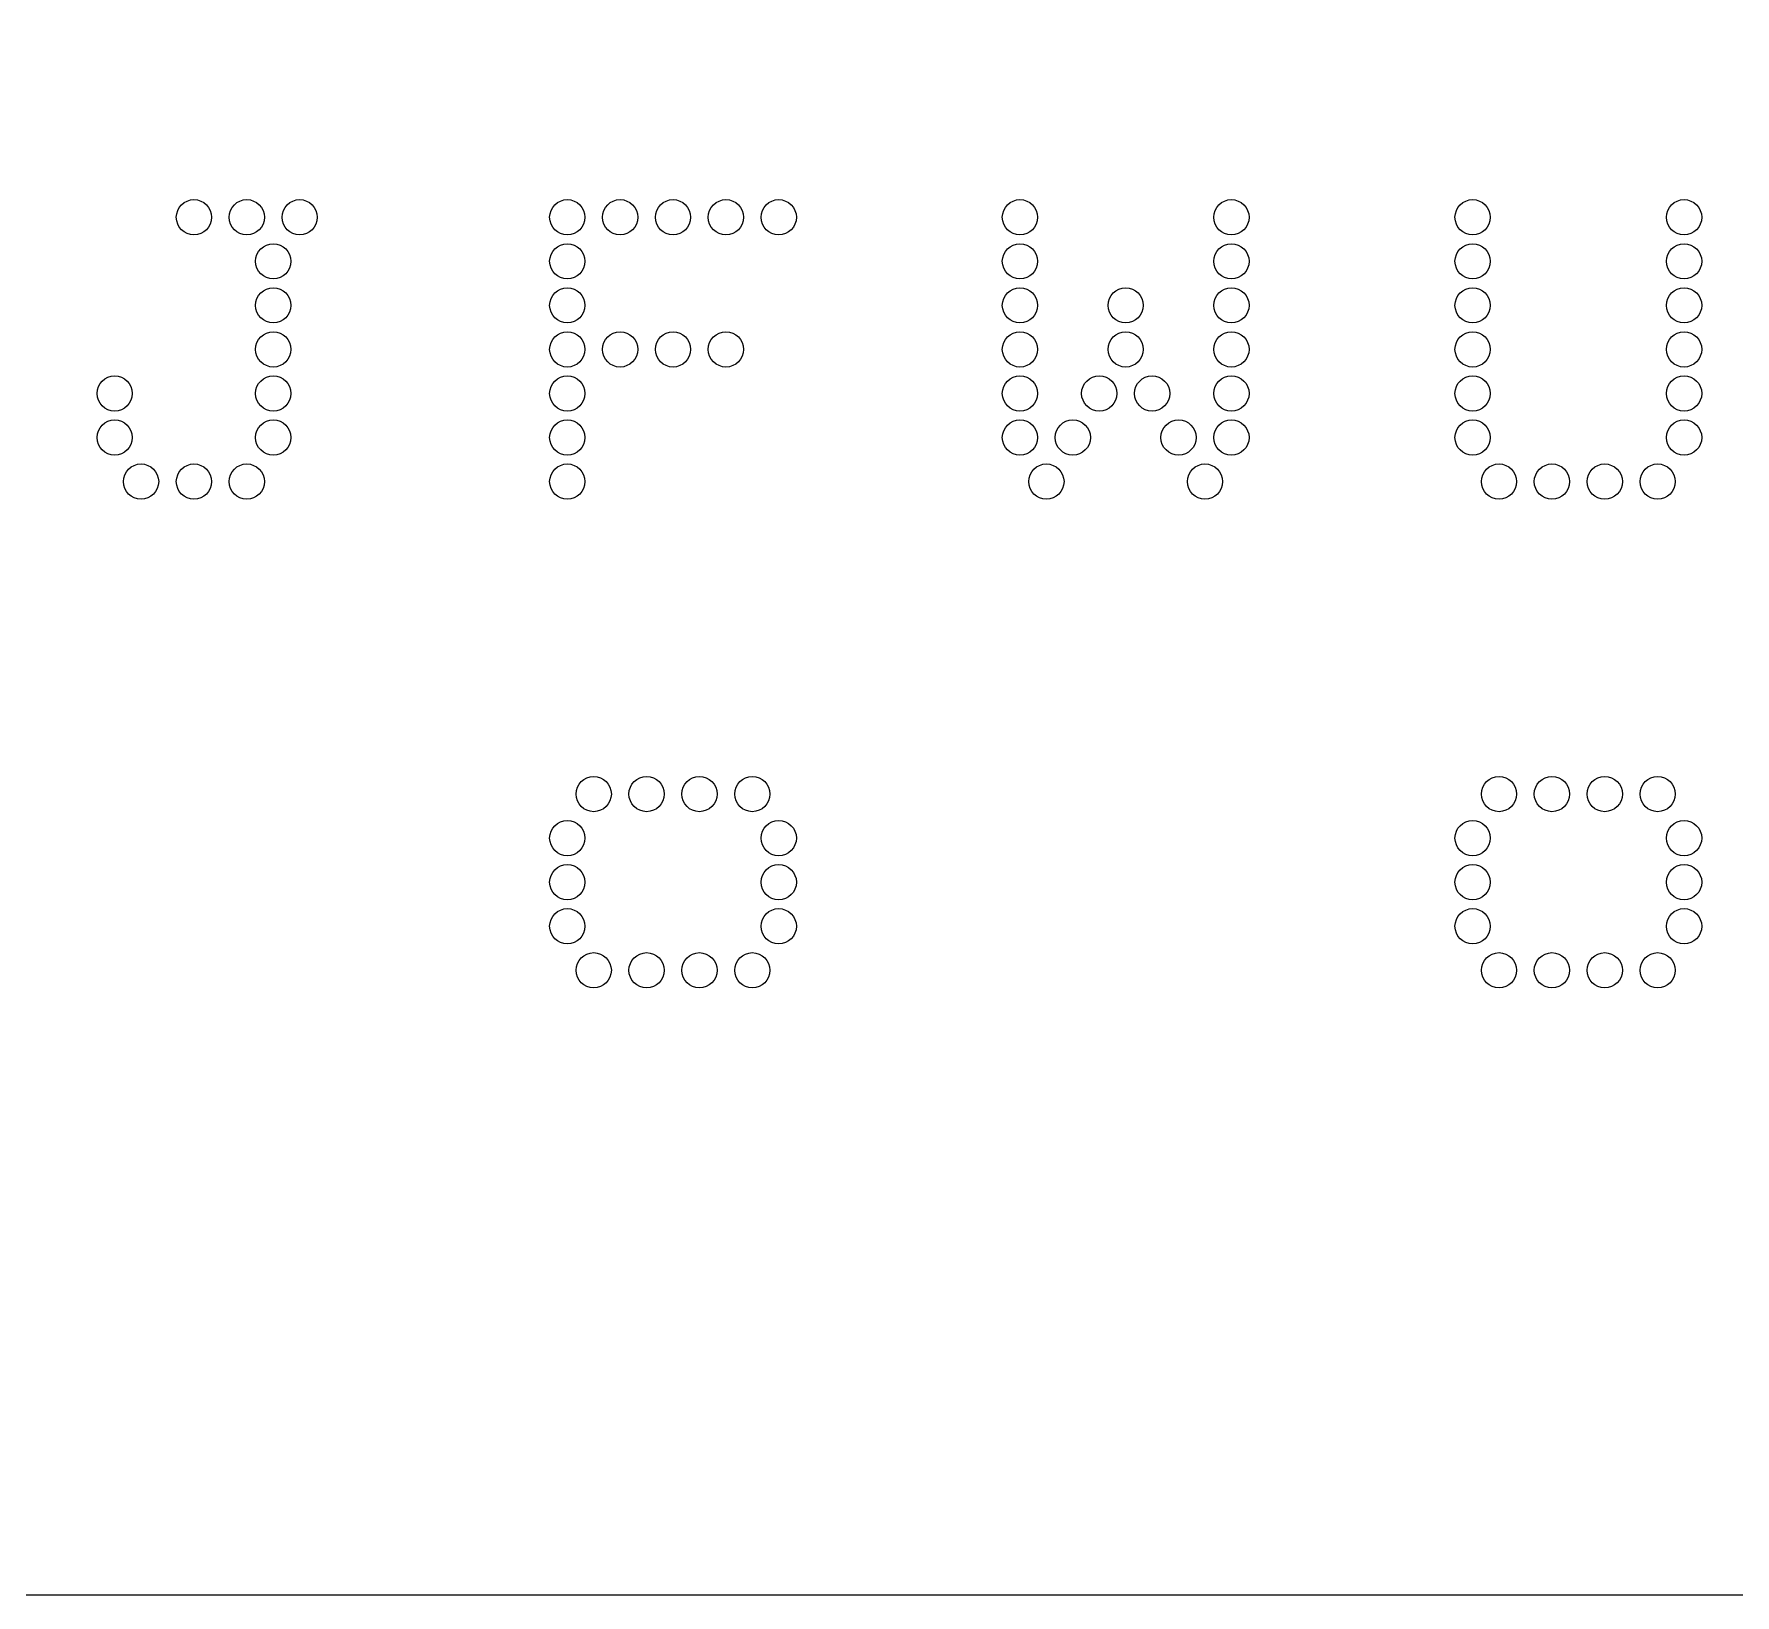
# Model space of a CAD drawing. Header units: millimetres. Extents: x -116 to 116, y -116 to 114.
# Drawn here: x -6.7 to 56, y -116.1 to -58.6 of the extents above; entities that cross this region are included whole.
import ezdxf

# ---------------------------------------------------------------- set-up
doc = ezdxf.new("R2010")
doc.units = ezdxf.units.MM
doc.header["$MEASUREMENT"] = 0
doc.layers.add('Laag 1', color=7, linetype='Continuous')

msp = doc.modelspace()

# ---------------------------------------------------------------- linework, layer by layer
at = {"layer": 'Laag 1', "color": 250, "lineweight": 20}
msp.add_lwpolyline([(-116.062, -116.062), (115.9378, -116.062), (115.9378, 113.938), (-116.062, 113.938), (-116.062, -116.062)], close=True, dxfattribs=at)
at = {"layer": 'Laag 1', "color": 250, "lineweight": 9}
for points in [[(-1.4128, -65.3116), (-1.4128, -65.6686), (-1.1207, -65.9607), (-0.7637, -65.9607), (-0.7637, -65.9607), (-0.4067, -65.9607), (-0.1146, -65.6686), (-0.1146, -65.3116), (-0.1146, -65.3116), (-0.1146, -64.9546), (-0.4067, -64.6625), (-0.7637, -64.6625), (-0.7637, -64.6625), (-1.1207, -64.6625), (-1.4128, -64.9546), (-1.4128, -65.3116)], [(0.5345, -65.3116), (0.5345, -65.6686), (0.8266, -65.9607), (1.1837, -65.9607), (1.1837, -65.9607), (1.5407, -65.9607), (1.8328, -65.6686), (1.8328, -65.3116), (1.8328, -65.3116), (1.8328, -64.9546), (1.5407, -64.6625), (1.1837, -64.6625), (1.1837, -64.6625), (0.8266, -64.6625), (0.5345, -64.9546), (0.5345, -65.3116)], [(2.4819, -65.3116), (2.4819, -65.6686), (2.774, -65.9607), (3.131, -65.9607), (3.131, -65.9607), (3.488, -65.9607), (3.7801, -65.6686), (3.7801, -65.3116), (3.7801, -65.3116), (3.7801, -64.9546), (3.488, -64.6625), (3.131, -64.6625), (3.131, -64.6625), (2.774, -64.6625), (2.4819, -64.9546), (2.4819, -65.3116)], [(12.3393, -65.3116), (12.3393, -65.6686), (12.6314, -65.9607), (12.9884, -65.9607), (12.9884, -65.9607), (13.3454, -65.9607), (13.6375, -65.6686), (13.6375, -65.3116), (13.6375, -65.3116), (13.6375, -64.9546), (13.3454, -64.6625), (12.9884, -64.6625), (12.9884, -64.6625), (12.6314, -64.6625), (12.3393, -64.9546), (12.3393, -65.3116)], [(14.2866, -65.3116), (14.2866, -65.6686), (14.5787, -65.9607), (14.9357, -65.9607), (14.9357, -65.9607), (15.2928, -65.9607), (15.5849, -65.6686), (15.5849, -65.3116), (15.5849, -65.3116), (15.5849, -64.9546), (15.2928, -64.6625), (14.9357, -64.6625), (14.9357, -64.6625), (14.5787, -64.6625), (14.2866, -64.9546), (14.2866, -65.3116)], [(16.234, -65.3116), (16.234, -65.6686), (16.5261, -65.9607), (16.8831, -65.9607), (16.8831, -65.9607), (17.2401, -65.9607), (17.5322, -65.6686), (17.5322, -65.3116), (17.5322, -65.3116), (17.5322, -64.9546), (17.2401, -64.6625), (16.8831, -64.6625), (16.8831, -64.6625), (16.5261, -64.6625), (16.234, -64.9546), (16.234, -65.3116)], [(18.1813, -65.3116), (18.1813, -65.6686), (18.4734, -65.9607), (18.8304, -65.9607), (18.8304, -65.9607), (19.1874, -65.9607), (19.4795, -65.6686), (19.4795, -65.3116), (19.4795, -65.3116), (19.4795, -64.9546), (19.1874, -64.6625), (18.8304, -64.6625), (18.8304, -64.6625), (18.4734, -64.6625), (18.1813, -64.9546), (18.1813, -65.3116)], [(20.1286, -65.3116), (20.1286, -65.6686), (20.4207, -65.9607), (20.7778, -65.9607), (20.7778, -65.9607), (21.1348, -65.9607), (21.4269, -65.6686), (21.4269, -65.3116), (21.4269, -65.3116), (21.4269, -64.9546), (21.1348, -64.6625), (20.7778, -64.6625), (20.7778, -64.6625), (20.4207, -64.6625), (20.1286, -64.9546), (20.1286, -65.3116)], [(29.0124, -65.3116), (29.0124, -65.6686), (29.3045, -65.9607), (29.6615, -65.9607), (29.6615, -65.9607), (30.0185, -65.9607), (30.3106, -65.6686), (30.3106, -65.3116), (30.3106, -65.3116), (30.3106, -64.9546), (30.0185, -64.6625), (29.6615, -64.6625), (29.6615, -64.6625), (29.3045, -64.6625), (29.0124, -64.9546), (29.0124, -65.3116)], [(36.8017, -65.3116), (36.8017, -65.6686), (37.0938, -65.9607), (37.4509, -65.9607), (37.4509, -65.9607), (37.8079, -65.9607), (38.1, -65.6686), (38.1, -65.3116), (38.1, -65.3116), (38.1, -64.9546), (37.8079, -64.6625), (37.4509, -64.6625), (37.4509, -64.6625), (37.0938, -64.6625), (36.8017, -64.9546), (36.8017, -65.3116)], [(45.6855, -65.3116), (45.6855, -65.6686), (45.9776, -65.9607), (46.3346, -65.9607), (46.3346, -65.9607), (46.6916, -65.9607), (46.9837, -65.6686), (46.9837, -65.3116), (46.9837, -65.3116), (46.9837, -64.9546), (46.6916, -64.6625), (46.3346, -64.6625), (46.3346, -64.6625), (45.9776, -64.6625), (45.6855, -64.9546), (45.6855, -65.3116)], [(53.4748, -65.3116), (53.4748, -65.6686), (53.7669, -65.9607), (54.124, -65.9607), (54.124, -65.9607), (54.481, -65.9607), (54.7731, -65.6686), (54.7731, -65.3116), (54.7731, -65.3116), (54.7731, -64.9546), (54.481, -64.6625), (54.124, -64.6625), (54.124, -64.6625), (53.7669, -64.6625), (53.4748, -64.9546), (53.4748, -65.3116)], [(1.5082, -66.9344), (1.5082, -67.2914), (1.8003, -67.5835), (2.1573, -67.5835), (2.1573, -67.5835), (2.5143, -67.5835), (2.8064, -67.2914), (2.8064, -66.9344), (2.8064, -66.9344), (2.8064, -66.5774), (2.5143, -66.2853), (2.1573, -66.2853), (2.1573, -66.2853), (1.8003, -66.2853), (1.5082, -66.5774), (1.5082, -66.9344)], [(12.3393, -66.9344), (12.3393, -67.2914), (12.6314, -67.5835), (12.9884, -67.5835), (12.9884, -67.5835), (13.3454, -67.5835), (13.6375, -67.2914), (13.6375, -66.9344), (13.6375, -66.9344), (13.6375, -66.5774), (13.3454, -66.2853), (12.9884, -66.2853), (12.9884, -66.2853), (12.6314, -66.2853), (12.3393, -66.5774), (12.3393, -66.9344)], [(29.0124, -66.9344), (29.0124, -67.2914), (29.3045, -67.5835), (29.6615, -67.5835), (29.6615, -67.5835), (30.0185, -67.5835), (30.3106, -67.2914), (30.3106, -66.9344), (30.3106, -66.9344), (30.3106, -66.5774), (30.0185, -66.2853), (29.6615, -66.2853), (29.6615, -66.2853), (29.3045, -66.2853), (29.0124, -66.5774), (29.0124, -66.9344)], [(36.8017, -66.9344), (36.8017, -67.2914), (37.0938, -67.5835), (37.4509, -67.5835), (37.4509, -67.5835), (37.8079, -67.5835), (38.1, -67.2914), (38.1, -66.9344), (38.1, -66.9344), (38.1, -66.5774), (37.8079, -66.2853), (37.4509, -66.2853), (37.4509, -66.2853), (37.0938, -66.2853), (36.8017, -66.5774), (36.8017, -66.9344)], [(45.6855, -66.9344), (45.6855, -67.2914), (45.9776, -67.5835), (46.3346, -67.5835), (46.3346, -67.5835), (46.6916, -67.5835), (46.9837, -67.2914), (46.9837, -66.9344), (46.9837, -66.9344), (46.9837, -66.5774), (46.6916, -66.2853), (46.3346, -66.2853), (46.3346, -66.2853), (45.9776, -66.2853), (45.6855, -66.5774), (45.6855, -66.9344)], [(53.4748, -66.9344), (53.4748, -67.2914), (53.7669, -67.5835), (54.124, -67.5835), (54.124, -67.5835), (54.481, -67.5835), (54.7731, -67.2914), (54.7731, -66.9344), (54.7731, -66.9344), (54.7731, -66.5774), (54.481, -66.2853), (54.124, -66.2853), (54.124, -66.2853), (53.7669, -66.2853), (53.4748, -66.5774), (53.4748, -66.9344)], [(1.5082, -68.5572), (1.5082, -68.9142), (1.8003, -69.2063), (2.1573, -69.2063), (2.1573, -69.2063), (2.5143, -69.2063), (2.8064, -68.9142), (2.8064, -68.5572), (2.8064, -68.5572), (2.8064, -68.2002), (2.5143, -67.9081), (2.1573, -67.9081), (2.1573, -67.9081), (1.8003, -67.9081), (1.5082, -68.2002), (1.5082, -68.5572)], [(12.3393, -68.5572), (12.3393, -68.9142), (12.6314, -69.2063), (12.9884, -69.2063), (12.9884, -69.2063), (13.3454, -69.2063), (13.6375, -68.9142), (13.6375, -68.5572), (13.6375, -68.5572), (13.6375, -68.2002), (13.3454, -67.9081), (12.9884, -67.9081), (12.9884, -67.9081), (12.6314, -67.9081), (12.3393, -68.2002), (12.3393, -68.5572)], [(29.0124, -68.5572), (29.0124, -68.9142), (29.3045, -69.2063), (29.6615, -69.2063), (29.6615, -69.2063), (30.0185, -69.2063), (30.3106, -68.9142), (30.3106, -68.5572), (30.3106, -68.5572), (30.3106, -68.2002), (30.0185, -67.9081), (29.6615, -67.9081), (29.6615, -67.9081), (29.3045, -67.9081), (29.0124, -68.2002), (29.0124, -68.5572)], [(32.9071, -68.5572), (32.9071, -68.9142), (33.1992, -69.2063), (33.5562, -69.2063), (33.5562, -69.2063), (33.9132, -69.2063), (34.2053, -68.9142), (34.2053, -68.5572), (34.2053, -68.5572), (34.2053, -68.2002), (33.9132, -67.9081), (33.5562, -67.9081), (33.5562, -67.9081), (33.1992, -67.9081), (32.9071, -68.2002), (32.9071, -68.5572)], [(36.8017, -68.5572), (36.8017, -68.9142), (37.0938, -69.2063), (37.4509, -69.2063), (37.4509, -69.2063), (37.8079, -69.2063), (38.1, -68.9142), (38.1, -68.5572), (38.1, -68.5572), (38.1, -68.2002), (37.8079, -67.9081), (37.4509, -67.9081), (37.4509, -67.9081), (37.0938, -67.9081), (36.8017, -68.2002), (36.8017, -68.5572)], [(45.6855, -68.5572), (45.6855, -68.9142), (45.9776, -69.2063), (46.3346, -69.2063), (46.3346, -69.2063), (46.6916, -69.2063), (46.9837, -68.9142), (46.9837, -68.5572), (46.9837, -68.5572), (46.9837, -68.2002), (46.6916, -67.9081), (46.3346, -67.9081), (46.3346, -67.9081), (45.9776, -67.9081), (45.6855, -68.2002), (45.6855, -68.5572)], [(53.4748, -68.5572), (53.4748, -68.9142), (53.7669, -69.2063), (54.124, -69.2063), (54.124, -69.2063), (54.481, -69.2063), (54.7731, -68.9142), (54.7731, -68.5572), (54.7731, -68.5572), (54.7731, -68.2002), (54.481, -67.9081), (54.124, -67.9081), (54.124, -67.9081), (53.7669, -67.9081), (53.4748, -68.2002), (53.4748, -68.5572)], [(1.5082, -70.1799), (1.5082, -70.537), (1.8003, -70.8291), (2.1573, -70.8291), (2.1573, -70.8291), (2.5143, -70.8291), (2.8064, -70.537), (2.8064, -70.1799), (2.8064, -70.1799), (2.8064, -69.8229), (2.5143, -69.5308), (2.1573, -69.5308), (2.1573, -69.5308), (1.8003, -69.5308), (1.5082, -69.8229), (1.5082, -70.1799)], [(12.3393, -70.1799), (12.3393, -70.537), (12.6314, -70.8291), (12.9884, -70.8291), (12.9884, -70.8291), (13.3454, -70.8291), (13.6375, -70.537), (13.6375, -70.1799), (13.6375, -70.1799), (13.6375, -69.8229), (13.3454, -69.5308), (12.9884, -69.5308), (12.9884, -69.5308), (12.6314, -69.5308), (12.3393, -69.8229), (12.3393, -70.1799)], [(14.2866, -70.1799), (14.2866, -70.537), (14.5787, -70.8291), (14.9357, -70.8291), (14.9357, -70.8291), (15.2928, -70.8291), (15.5849, -70.537), (15.5849, -70.1799), (15.5849, -70.1799), (15.5849, -69.8229), (15.2928, -69.5308), (14.9357, -69.5308), (14.9357, -69.5308), (14.5787, -69.5308), (14.2866, -69.8229), (14.2866, -70.1799)], [(16.234, -70.1799), (16.234, -70.537), (16.5261, -70.8291), (16.8831, -70.8291), (16.8831, -70.8291), (17.2401, -70.8291), (17.5322, -70.537), (17.5322, -70.1799), (17.5322, -70.1799), (17.5322, -69.8229), (17.2401, -69.5308), (16.8831, -69.5308), (16.8831, -69.5308), (16.5261, -69.5308), (16.234, -69.8229), (16.234, -70.1799)], [(18.1813, -70.1799), (18.1813, -70.537), (18.4734, -70.8291), (18.8304, -70.8291), (18.8304, -70.8291), (19.1874, -70.8291), (19.4795, -70.537), (19.4795, -70.1799), (19.4795, -70.1799), (19.4795, -69.8229), (19.1874, -69.5308), (18.8304, -69.5308), (18.8304, -69.5308), (18.4734, -69.5308), (18.1813, -69.8229), (18.1813, -70.1799)], [(29.0124, -70.1799), (29.0124, -70.537), (29.3045, -70.8291), (29.6615, -70.8291), (29.6615, -70.8291), (30.0185, -70.8291), (30.3106, -70.537), (30.3106, -70.1799), (30.3106, -70.1799), (30.3106, -69.8229), (30.0185, -69.5308), (29.6615, -69.5308), (29.6615, -69.5308), (29.3045, -69.5308), (29.0124, -69.8229), (29.0124, -70.1799)], [(32.9071, -70.1799), (32.9071, -70.537), (33.1992, -70.8291), (33.5562, -70.8291), (33.5562, -70.8291), (33.9132, -70.8291), (34.2053, -70.537), (34.2053, -70.1799), (34.2053, -70.1799), (34.2053, -69.8229), (33.9132, -69.5308), (33.5562, -69.5308), (33.5562, -69.5308), (33.1992, -69.5308), (32.9071, -69.8229), (32.9071, -70.1799)], [(36.8017, -70.1799), (36.8017, -70.537), (37.0938, -70.8291), (37.4509, -70.8291), (37.4509, -70.8291), (37.8079, -70.8291), (38.1, -70.537), (38.1, -70.1799), (38.1, -70.1799), (38.1, -69.8229), (37.8079, -69.5308), (37.4509, -69.5308), (37.4509, -69.5308), (37.0938, -69.5308), (36.8017, -69.8229), (36.8017, -70.1799)], [(45.6855, -70.1799), (45.6855, -70.537), (45.9776, -70.8291), (46.3346, -70.8291), (46.3346, -70.8291), (46.6916, -70.8291), (46.9837, -70.537), (46.9837, -70.1799), (46.9837, -70.1799), (46.9837, -69.8229), (46.6916, -69.5308), (46.3346, -69.5308), (46.3346, -69.5308), (45.9776, -69.5308), (45.6855, -69.8229), (45.6855, -70.1799)], [(53.4748, -70.1799), (53.4748, -70.537), (53.7669, -70.8291), (54.124, -70.8291), (54.124, -70.8291), (54.481, -70.8291), (54.7731, -70.537), (54.7731, -70.1799), (54.7731, -70.1799), (54.7731, -69.8229), (54.481, -69.5308), (54.124, -69.5308), (54.124, -69.5308), (53.7669, -69.5308), (53.4748, -69.8229), (53.4748, -70.1799)], [(-4.3338, -71.8027), (-4.3338, -72.1597), (-4.0417, -72.4518), (-3.6847, -72.4518), (-3.6847, -72.4518), (-3.3277, -72.4518), (-3.0356, -72.1597), (-3.0356, -71.8027), (-3.0356, -71.8027), (-3.0356, -71.4457), (-3.3277, -71.1536), (-3.6847, -71.1536), (-3.6847, -71.1536), (-4.0417, -71.1536), (-4.3338, -71.4457), (-4.3338, -71.8027)], [(1.5082, -71.8027), (1.5082, -72.1597), (1.8003, -72.4518), (2.1573, -72.4518), (2.1573, -72.4518), (2.5143, -72.4518), (2.8064, -72.1597), (2.8064, -71.8027), (2.8064, -71.8027), (2.8064, -71.4457), (2.5143, -71.1536), (2.1573, -71.1536), (2.1573, -71.1536), (1.8003, -71.1536), (1.5082, -71.4457), (1.5082, -71.8027)], [(12.3393, -71.8027), (12.3393, -72.1597), (12.6314, -72.4518), (12.9884, -72.4518), (12.9884, -72.4518), (13.3454, -72.4518), (13.6375, -72.1597), (13.6375, -71.8027), (13.6375, -71.8027), (13.6375, -71.4457), (13.3454, -71.1536), (12.9884, -71.1536), (12.9884, -71.1536), (12.6314, -71.1536), (12.3393, -71.4457), (12.3393, -71.8027)], [(29.0124, -71.8027), (29.0124, -72.1597), (29.3045, -72.4518), (29.6615, -72.4518), (29.6615, -72.4518), (30.0185, -72.4518), (30.3106, -72.1597), (30.3106, -71.8027), (30.3106, -71.8027), (30.3106, -71.4457), (30.0185, -71.1536), (29.6615, -71.1536), (29.6615, -71.1536), (29.3045, -71.1536), (29.0124, -71.4457), (29.0124, -71.8027)], [(31.9334, -71.8027), (31.9334, -72.1597), (32.2255, -72.4518), (32.5825, -72.4518), (32.5825, -72.4518), (32.9395, -72.4518), (33.2316, -72.1597), (33.2316, -71.8027), (33.2316, -71.8027), (33.2316, -71.4457), (32.9395, -71.1536), (32.5825, -71.1536), (32.5825, -71.1536), (32.2255, -71.1536), (31.9334, -71.4457), (31.9334, -71.8027)], [(33.8807, -71.8027), (33.8807, -72.1597), (34.1728, -72.4518), (34.5299, -72.4518), (34.5299, -72.4518), (34.8869, -72.4518), (35.179, -72.1597), (35.179, -71.8027), (35.179, -71.8027), (35.179, -71.4457), (34.8869, -71.1536), (34.5299, -71.1536), (34.5299, -71.1536), (34.1728, -71.1536), (33.8807, -71.4457), (33.8807, -71.8027)], [(36.8017, -71.8027), (36.8017, -72.1597), (37.0938, -72.4518), (37.4509, -72.4518), (37.4509, -72.4518), (37.8079, -72.4518), (38.1, -72.1597), (38.1, -71.8027), (38.1, -71.8027), (38.1, -71.4457), (37.8079, -71.1536), (37.4509, -71.1536), (37.4509, -71.1536), (37.0938, -71.1536), (36.8017, -71.4457), (36.8017, -71.8027)], [(45.6855, -71.8027), (45.6855, -72.1597), (45.9776, -72.4518), (46.3346, -72.4518), (46.3346, -72.4518), (46.6916, -72.4518), (46.9837, -72.1597), (46.9837, -71.8027), (46.9837, -71.8027), (46.9837, -71.4457), (46.6916, -71.1536), (46.3346, -71.1536), (46.3346, -71.1536), (45.9776, -71.1536), (45.6855, -71.4457), (45.6855, -71.8027)], [(53.4748, -71.8027), (53.4748, -72.1597), (53.7669, -72.4518), (54.124, -72.4518), (54.124, -72.4518), (54.481, -72.4518), (54.7731, -72.1597), (54.7731, -71.8027), (54.7731, -71.8027), (54.7731, -71.4457), (54.481, -71.1536), (54.124, -71.1536), (54.124, -71.1536), (53.7669, -71.1536), (53.4748, -71.4457), (53.4748, -71.8027)], [(-4.3338, -73.4255), (-4.3338, -73.7825), (-4.0417, -74.0746), (-3.6847, -74.0746), (-3.6847, -74.0746), (-3.3277, -74.0746), (-3.0356, -73.7825), (-3.0356, -73.4255), (-3.0356, -73.4255), (-3.0356, -73.0685), (-3.3277, -72.7764), (-3.6847, -72.7764), (-3.6847, -72.7764), (-4.0417, -72.7764), (-4.3338, -73.0685), (-4.3338, -73.4255)], [(1.5082, -73.4255), (1.5082, -73.7825), (1.8003, -74.0746), (2.1573, -74.0746), (2.1573, -74.0746), (2.5143, -74.0746), (2.8064, -73.7825), (2.8064, -73.4255), (2.8064, -73.4255), (2.8064, -73.0685), (2.5143, -72.7764), (2.1573, -72.7764), (2.1573, -72.7764), (1.8003, -72.7764), (1.5082, -73.0685), (1.5082, -73.4255)], [(12.3393, -73.4255), (12.3393, -73.7825), (12.6314, -74.0746), (12.9884, -74.0746), (12.9884, -74.0746), (13.3454, -74.0746), (13.6375, -73.7825), (13.6375, -73.4255), (13.6375, -73.4255), (13.6375, -73.0685), (13.3454, -72.7764), (12.9884, -72.7764), (12.9884, -72.7764), (12.6314, -72.7764), (12.3393, -73.0685), (12.3393, -73.4255)], [(29.0124, -73.4255), (29.0124, -73.7825), (29.3045, -74.0746), (29.6615, -74.0746), (29.6615, -74.0746), (30.0185, -74.0746), (30.3106, -73.7825), (30.3106, -73.4255), (30.3106, -73.4255), (30.3106, -73.0685), (30.0185, -72.7764), (29.6615, -72.7764), (29.6615, -72.7764), (29.3045, -72.7764), (29.0124, -73.0685), (29.0124, -73.4255)], [(30.9597, -73.4255), (30.9597, -73.7825), (31.2518, -74.0746), (31.6088, -74.0746), (31.6088, -74.0746), (31.9659, -74.0746), (32.258, -73.7825), (32.258, -73.4255), (32.258, -73.4255), (32.258, -73.0685), (31.9659, -72.7764), (31.6088, -72.7764), (31.6088, -72.7764), (31.2518, -72.7764), (30.9597, -73.0685), (30.9597, -73.4255)], [(34.8544, -73.4255), (34.8544, -73.7825), (35.1465, -74.0746), (35.5035, -74.0746), (35.5035, -74.0746), (35.8605, -74.0746), (36.1526, -73.7825), (36.1526, -73.4255), (36.1526, -73.4255), (36.1526, -73.0685), (35.8605, -72.7764), (35.5035, -72.7764), (35.5035, -72.7764), (35.1465, -72.7764), (34.8544, -73.0685), (34.8544, -73.4255)], [(36.8017, -73.4255), (36.8017, -73.7825), (37.0938, -74.0746), (37.4509, -74.0746), (37.4509, -74.0746), (37.8079, -74.0746), (38.1, -73.7825), (38.1, -73.4255), (38.1, -73.4255), (38.1, -73.0685), (37.8079, -72.7764), (37.4509, -72.7764), (37.4509, -72.7764), (37.0938, -72.7764), (36.8017, -73.0685), (36.8017, -73.4255)], [(45.6855, -73.4255), (45.6855, -73.7825), (45.9776, -74.0746), (46.3346, -74.0746), (46.3346, -74.0746), (46.6916, -74.0746), (46.9837, -73.7825), (46.9837, -73.4255), (46.9837, -73.4255), (46.9837, -73.0685), (46.6916, -72.7764), (46.3346, -72.7764), (46.3346, -72.7764), (45.9776, -72.7764), (45.6855, -73.0685), (45.6855, -73.4255)], [(53.4748, -73.4255), (53.4748, -73.7825), (53.7669, -74.0746), (54.124, -74.0746), (54.124, -74.0746), (54.481, -74.0746), (54.7731, -73.7825), (54.7731, -73.4255), (54.7731, -73.4255), (54.7731, -73.0685), (54.481, -72.7764), (54.124, -72.7764), (54.124, -72.7764), (53.7669, -72.7764), (53.4748, -73.0685), (53.4748, -73.4255)], [(-3.3601, -75.0483), (-3.3601, -75.4053), (-3.068, -75.6974), (-2.711, -75.6974), (-2.711, -75.6974), (-2.354, -75.6974), (-2.0619, -75.4053), (-2.0619, -75.0483), (-2.0619, -75.0483), (-2.0619, -74.6913), (-2.354, -74.3992), (-2.711, -74.3992), (-2.711, -74.3992), (-3.068, -74.3992), (-3.3601, -74.6913), (-3.3601, -75.0483)], [(-1.4128, -75.0483), (-1.4128, -75.4053), (-1.1207, -75.6974), (-0.7637, -75.6974), (-0.7637, -75.6974), (-0.4067, -75.6974), (-0.1146, -75.4053), (-0.1146, -75.0483), (-0.1146, -75.0483), (-0.1146, -74.6913), (-0.4067, -74.3992), (-0.7637, -74.3992), (-0.7637, -74.3992), (-1.1207, -74.3992), (-1.4128, -74.6913), (-1.4128, -75.0483)], [(0.5345, -75.0483), (0.5345, -75.4053), (0.8266, -75.6974), (1.1837, -75.6974), (1.1837, -75.6974), (1.5407, -75.6974), (1.8328, -75.4053), (1.8328, -75.0483), (1.8328, -75.0483), (1.8328, -74.6913), (1.5407, -74.3992), (1.1837, -74.3992), (1.1837, -74.3992), (0.8266, -74.3992), (0.5345, -74.6913), (0.5345, -75.0483)], [(12.3393, -75.0483), (12.3393, -75.4053), (12.6314, -75.6974), (12.9884, -75.6974), (12.9884, -75.6974), (13.3454, -75.6974), (13.6375, -75.4053), (13.6375, -75.0483), (13.6375, -75.0483), (13.6375, -74.6913), (13.3454, -74.3992), (12.9884, -74.3992), (12.9884, -74.3992), (12.6314, -74.3992), (12.3393, -74.6913), (12.3393, -75.0483)], [(29.9861, -75.0483), (29.9861, -75.4053), (30.2782, -75.6974), (30.6352, -75.6974), (30.6352, -75.6974), (30.9922, -75.6974), (31.2843, -75.4053), (31.2843, -75.0483), (31.2843, -75.0483), (31.2843, -74.6913), (30.9922, -74.3992), (30.6352, -74.3992), (30.6352, -74.3992), (30.2782, -74.3992), (29.9861, -74.6913), (29.9861, -75.0483)], [(35.8281, -75.0483), (35.8281, -75.4053), (36.1202, -75.6974), (36.4772, -75.6974), (36.4772, -75.6974), (36.8342, -75.6974), (37.1263, -75.4053), (37.1263, -75.0483), (37.1263, -75.0483), (37.1263, -74.6913), (36.8342, -74.3992), (36.4772, -74.3992), (36.4772, -74.3992), (36.1202, -74.3992), (35.8281, -74.6913), (35.8281, -75.0483)], [(46.6592, -75.0483), (46.6592, -75.4053), (46.9513, -75.6974), (47.3083, -75.6974), (47.3083, -75.6974), (47.6653, -75.6974), (47.9574, -75.4053), (47.9574, -75.0483), (47.9574, -75.0483), (47.9574, -74.6913), (47.6653, -74.3992), (47.3083, -74.3992), (47.3083, -74.3992), (46.9513, -74.3992), (46.6592, -74.6913), (46.6592, -75.0483)], [(48.6065, -75.0483), (48.6065, -75.4053), (48.8986, -75.6974), (49.2556, -75.6974), (49.2556, -75.6974), (49.6126, -75.6974), (49.9047, -75.4053), (49.9047, -75.0483), (49.9047, -75.0483), (49.9047, -74.6913), (49.6126, -74.3992), (49.2556, -74.3992), (49.2556, -74.3992), (48.8986, -74.3992), (48.6065, -74.6913), (48.6065, -75.0483)], [(50.5538, -75.0483), (50.5538, -75.4053), (50.8459, -75.6974), (51.203, -75.6974), (51.203, -75.6974), (51.56, -75.6974), (51.8521, -75.4053), (51.8521, -75.0483), (51.8521, -75.0483), (51.8521, -74.6913), (51.56, -74.3992), (51.203, -74.3992), (51.203, -74.3992), (50.8459, -74.3992), (50.5538, -74.6913), (50.5538, -75.0483)], [(52.5012, -75.0483), (52.5012, -75.4053), (52.7933, -75.6974), (53.1503, -75.6974), (53.1503, -75.6974), (53.5073, -75.6974), (53.7994, -75.4053), (53.7994, -75.0483), (53.7994, -75.0483), (53.7994, -74.6913), (53.5073, -74.3992), (53.1503, -74.3992), (53.1503, -74.3992), (52.7933, -74.3992), (52.5012, -74.6913), (52.5012, -75.0483)], [(13.313, -86.5595), (13.313, -86.9165), (13.6051, -87.2086), (13.9621, -87.2086), (13.9621, -87.2086), (14.3191, -87.2086), (14.6112, -86.9165), (14.6112, -86.5595), (14.6112, -86.5595), (14.6112, -86.2025), (14.3191, -85.9104), (13.9621, -85.9104), (13.9621, -85.9104), (13.6051, -85.9104), (13.313, -86.2025), (13.313, -86.5595)], [(15.2603, -86.5595), (15.2603, -86.9165), (15.5524, -87.2086), (15.9094, -87.2086), (15.9094, -87.2086), (16.2664, -87.2086), (16.5585, -86.9165), (16.5585, -86.5595), (16.5585, -86.5595), (16.5585, -86.2025), (16.2664, -85.9104), (15.9094, -85.9104), (15.9094, -85.9104), (15.5524, -85.9104), (15.2603, -86.2025), (15.2603, -86.5595)], [(17.2076, -86.5595), (17.2076, -86.9165), (17.4997, -87.2086), (17.8568, -87.2086), (17.8568, -87.2086), (18.2138, -87.2086), (18.5059, -86.9165), (18.5059, -86.5595), (18.5059, -86.5595), (18.5059, -86.2025), (18.2138, -85.9104), (17.8568, -85.9104), (17.8568, -85.9104), (17.4997, -85.9104), (17.2076, -86.2025), (17.2076, -86.5595)], [(19.155, -86.5595), (19.155, -86.9165), (19.4471, -87.2086), (19.8041, -87.2086), (19.8041, -87.2086), (20.1611, -87.2086), (20.4532, -86.9165), (20.4532, -86.5595), (20.4532, -86.5595), (20.4532, -86.2025), (20.1611, -85.9104), (19.8041, -85.9104), (19.8041, -85.9104), (19.4471, -85.9104), (19.155, -86.2025), (19.155, -86.5595)], [(46.6592, -86.5595), (46.6592, -86.9165), (46.9513, -87.2086), (47.3083, -87.2086), (47.3083, -87.2086), (47.6653, -87.2086), (47.9574, -86.9165), (47.9574, -86.5595), (47.9574, -86.5595), (47.9574, -86.2025), (47.6653, -85.9104), (47.3083, -85.9104), (47.3083, -85.9104), (46.9513, -85.9104), (46.6592, -86.2025), (46.6592, -86.5595)], [(48.6065, -86.5595), (48.6065, -86.9165), (48.8986, -87.2086), (49.2556, -87.2086), (49.2556, -87.2086), (49.6126, -87.2086), (49.9047, -86.9165), (49.9047, -86.5595), (49.9047, -86.5595), (49.9047, -86.2025), (49.6126, -85.9104), (49.2556, -85.9104), (49.2556, -85.9104), (48.8986, -85.9104), (48.6065, -86.2025), (48.6065, -86.5595)], [(50.5538, -86.5595), (50.5538, -86.9165), (50.8459, -87.2086), (51.203, -87.2086), (51.203, -87.2086), (51.56, -87.2086), (51.8521, -86.9165), (51.8521, -86.5595), (51.8521, -86.5595), (51.8521, -86.2025), (51.56, -85.9104), (51.203, -85.9104), (51.203, -85.9104), (50.8459, -85.9104), (50.5538, -86.2025), (50.5538, -86.5595)], [(52.5012, -86.5595), (52.5012, -86.9165), (52.7933, -87.2086), (53.1503, -87.2086), (53.1503, -87.2086), (53.5073, -87.2086), (53.7994, -86.9165), (53.7994, -86.5595), (53.7994, -86.5595), (53.7994, -86.2025), (53.5073, -85.9104), (53.1503, -85.9104), (53.1503, -85.9104), (52.7933, -85.9104), (52.5012, -86.2025), (52.5012, -86.5595)], [(12.3393, -88.1822), (12.3393, -88.5393), (12.6314, -88.8314), (12.9884, -88.8314), (12.9884, -88.8314), (13.3454, -88.8314), (13.6375, -88.5393), (13.6375, -88.1822), (13.6375, -88.1822), (13.6375, -87.8252), (13.3454, -87.5331), (12.9884, -87.5331), (12.9884, -87.5331), (12.6314, -87.5331), (12.3393, -87.8252), (12.3393, -88.1822)], [(20.1286, -88.1822), (20.1286, -88.5393), (20.4207, -88.8314), (20.7778, -88.8314), (20.7778, -88.8314), (21.1348, -88.8314), (21.4269, -88.5393), (21.4269, -88.1822), (21.4269, -88.1822), (21.4269, -87.8252), (21.1348, -87.5331), (20.7778, -87.5331), (20.7778, -87.5331), (20.4207, -87.5331), (20.1286, -87.8252), (20.1286, -88.1822)], [(45.6855, -88.1822), (45.6855, -88.5393), (45.9776, -88.8314), (46.3346, -88.8314), (46.3346, -88.8314), (46.6916, -88.8314), (46.9837, -88.5393), (46.9837, -88.1822), (46.9837, -88.1822), (46.9837, -87.8252), (46.6916, -87.5331), (46.3346, -87.5331), (46.3346, -87.5331), (45.9776, -87.5331), (45.6855, -87.8252), (45.6855, -88.1822)], [(53.4748, -88.1822), (53.4748, -88.5393), (53.7669, -88.8314), (54.124, -88.8314), (54.124, -88.8314), (54.481, -88.8314), (54.7731, -88.5393), (54.7731, -88.1822), (54.7731, -88.1822), (54.7731, -87.8252), (54.481, -87.5331), (54.124, -87.5331), (54.124, -87.5331), (53.7669, -87.5331), (53.4748, -87.8252), (53.4748, -88.1822)], [(12.3393, -89.805), (12.3393, -90.162), (12.6314, -90.4541), (12.9884, -90.4541), (12.9884, -90.4541), (13.3454, -90.4541), (13.6375, -90.162), (13.6375, -89.805), (13.6375, -89.805), (13.6375, -89.448), (13.3454, -89.1559), (12.9884, -89.1559), (12.9884, -89.1559), (12.6314, -89.1559), (12.3393, -89.448), (12.3393, -89.805)], [(20.1286, -89.805), (20.1286, -90.162), (20.4207, -90.4541), (20.7778, -90.4541), (20.7778, -90.4541), (21.1348, -90.4541), (21.4269, -90.162), (21.4269, -89.805), (21.4269, -89.805), (21.4269, -89.448), (21.1348, -89.1559), (20.7778, -89.1559), (20.7778, -89.1559), (20.4207, -89.1559), (20.1286, -89.448), (20.1286, -89.805)], [(45.6855, -89.805), (45.6855, -90.162), (45.9776, -90.4541), (46.3346, -90.4541), (46.3346, -90.4541), (46.6916, -90.4541), (46.9837, -90.162), (46.9837, -89.805), (46.9837, -89.805), (46.9837, -89.448), (46.6916, -89.1559), (46.3346, -89.1559), (46.3346, -89.1559), (45.9776, -89.1559), (45.6855, -89.448), (45.6855, -89.805)], [(53.4748, -89.805), (53.4748, -90.162), (53.7669, -90.4541), (54.124, -90.4541), (54.124, -90.4541), (54.481, -90.4541), (54.7731, -90.162), (54.7731, -89.805), (54.7731, -89.805), (54.7731, -89.448), (54.481, -89.1559), (54.124, -89.1559), (54.124, -89.1559), (53.7669, -89.1559), (53.4748, -89.448), (53.4748, -89.805)], [(12.3393, -91.4278), (12.3393, -91.7848), (12.6314, -92.0769), (12.9884, -92.0769), (12.9884, -92.0769), (13.3454, -92.0769), (13.6375, -91.7848), (13.6375, -91.4278), (13.6375, -91.4278), (13.6375, -91.0708), (13.3454, -90.7787), (12.9884, -90.7787), (12.9884, -90.7787), (12.6314, -90.7787), (12.3393, -91.0708), (12.3393, -91.4278)], [(20.1286, -91.4278), (20.1286, -91.7848), (20.4207, -92.0769), (20.7778, -92.0769), (20.7778, -92.0769), (21.1348, -92.0769), (21.4269, -91.7848), (21.4269, -91.4278), (21.4269, -91.4278), (21.4269, -91.0708), (21.1348, -90.7787), (20.7778, -90.7787), (20.7778, -90.7787), (20.4207, -90.7787), (20.1286, -91.0708), (20.1286, -91.4278)], [(45.6855, -91.4278), (45.6855, -91.7848), (45.9776, -92.0769), (46.3346, -92.0769), (46.3346, -92.0769), (46.6916, -92.0769), (46.9837, -91.7848), (46.9837, -91.4278), (46.9837, -91.4278), (46.9837, -91.0708), (46.6916, -90.7787), (46.3346, -90.7787), (46.3346, -90.7787), (45.9776, -90.7787), (45.6855, -91.0708), (45.6855, -91.4278)], [(53.4748, -91.4278), (53.4748, -91.7848), (53.7669, -92.0769), (54.124, -92.0769), (54.124, -92.0769), (54.481, -92.0769), (54.7731, -91.7848), (54.7731, -91.4278), (54.7731, -91.4278), (54.7731, -91.0708), (54.481, -90.7787), (54.124, -90.7787), (54.124, -90.7787), (53.7669, -90.7787), (53.4748, -91.0708), (53.4748, -91.4278)], [(13.313, -93.0506), (13.313, -93.4076), (13.6051, -93.6997), (13.9621, -93.6997), (13.9621, -93.6997), (14.3191, -93.6997), (14.6112, -93.4076), (14.6112, -93.0506), (14.6112, -93.0506), (14.6112, -92.6936), (14.3191, -92.4015), (13.9621, -92.4015), (13.9621, -92.4015), (13.6051, -92.4015), (13.313, -92.6936), (13.313, -93.0506)], [(15.2603, -93.0506), (15.2603, -93.4076), (15.5524, -93.6997), (15.9094, -93.6997), (15.9094, -93.6997), (16.2664, -93.6997), (16.5585, -93.4076), (16.5585, -93.0506), (16.5585, -93.0506), (16.5585, -92.6936), (16.2664, -92.4015), (15.9094, -92.4015), (15.9094, -92.4015), (15.5524, -92.4015), (15.2603, -92.6936), (15.2603, -93.0506)], [(17.2076, -93.0506), (17.2076, -93.4076), (17.4997, -93.6997), (17.8568, -93.6997), (17.8568, -93.6997), (18.2138, -93.6997), (18.5059, -93.4076), (18.5059, -93.0506), (18.5059, -93.0506), (18.5059, -92.6936), (18.2138, -92.4015), (17.8568, -92.4015), (17.8568, -92.4015), (17.4997, -92.4015), (17.2076, -92.6936), (17.2076, -93.0506)], [(19.155, -93.0506), (19.155, -93.4076), (19.4471, -93.6997), (19.8041, -93.6997), (19.8041, -93.6997), (20.1611, -93.6997), (20.4532, -93.4076), (20.4532, -93.0506), (20.4532, -93.0506), (20.4532, -92.6936), (20.1611, -92.4015), (19.8041, -92.4015), (19.8041, -92.4015), (19.4471, -92.4015), (19.155, -92.6936), (19.155, -93.0506)], [(46.6592, -93.0506), (46.6592, -93.4076), (46.9513, -93.6997), (47.3083, -93.6997), (47.3083, -93.6997), (47.6653, -93.6997), (47.9574, -93.4076), (47.9574, -93.0506), (47.9574, -93.0506), (47.9574, -92.6936), (47.6653, -92.4015), (47.3083, -92.4015), (47.3083, -92.4015), (46.9513, -92.4015), (46.6592, -92.6936), (46.6592, -93.0506)], [(48.6065, -93.0506), (48.6065, -93.4076), (48.8986, -93.6997), (49.2556, -93.6997), (49.2556, -93.6997), (49.6126, -93.6997), (49.9047, -93.4076), (49.9047, -93.0506), (49.9047, -93.0506), (49.9047, -92.6936), (49.6126, -92.4015), (49.2556, -92.4015), (49.2556, -92.4015), (48.8986, -92.4015), (48.6065, -92.6936), (48.6065, -93.0506)], [(50.5538, -93.0506), (50.5538, -93.4076), (50.8459, -93.6997), (51.203, -93.6997), (51.203, -93.6997), (51.56, -93.6997), (51.8521, -93.4076), (51.8521, -93.0506), (51.8521, -93.0506), (51.8521, -92.6936), (51.56, -92.4015), (51.203, -92.4015), (51.203, -92.4015), (50.8459, -92.4015), (50.5538, -92.6936), (50.5538, -93.0506)], [(52.5012, -93.0506), (52.5012, -93.4076), (52.7933, -93.6997), (53.1503, -93.6997), (53.1503, -93.6997), (53.5073, -93.6997), (53.7994, -93.4076), (53.7994, -93.0506), (53.7994, -93.0506), (53.7994, -92.6936), (53.5073, -92.4015), (53.1503, -92.4015), (53.1503, -92.4015), (52.7933, -92.4015), (52.5012, -92.6936), (52.5012, -93.0506)]]:
    msp.add_open_spline(points, degree=3, knots=[0, 0, 0, 0, 0.2, 0.2, 0.2, 0.2, 0.4, 0.4, 0.4, 0.4, 0.6, 0.6, 0.6, 0.6, 1, 1, 1, 1], dxfattribs=at)

doc.saveas('drawing.dxf')
